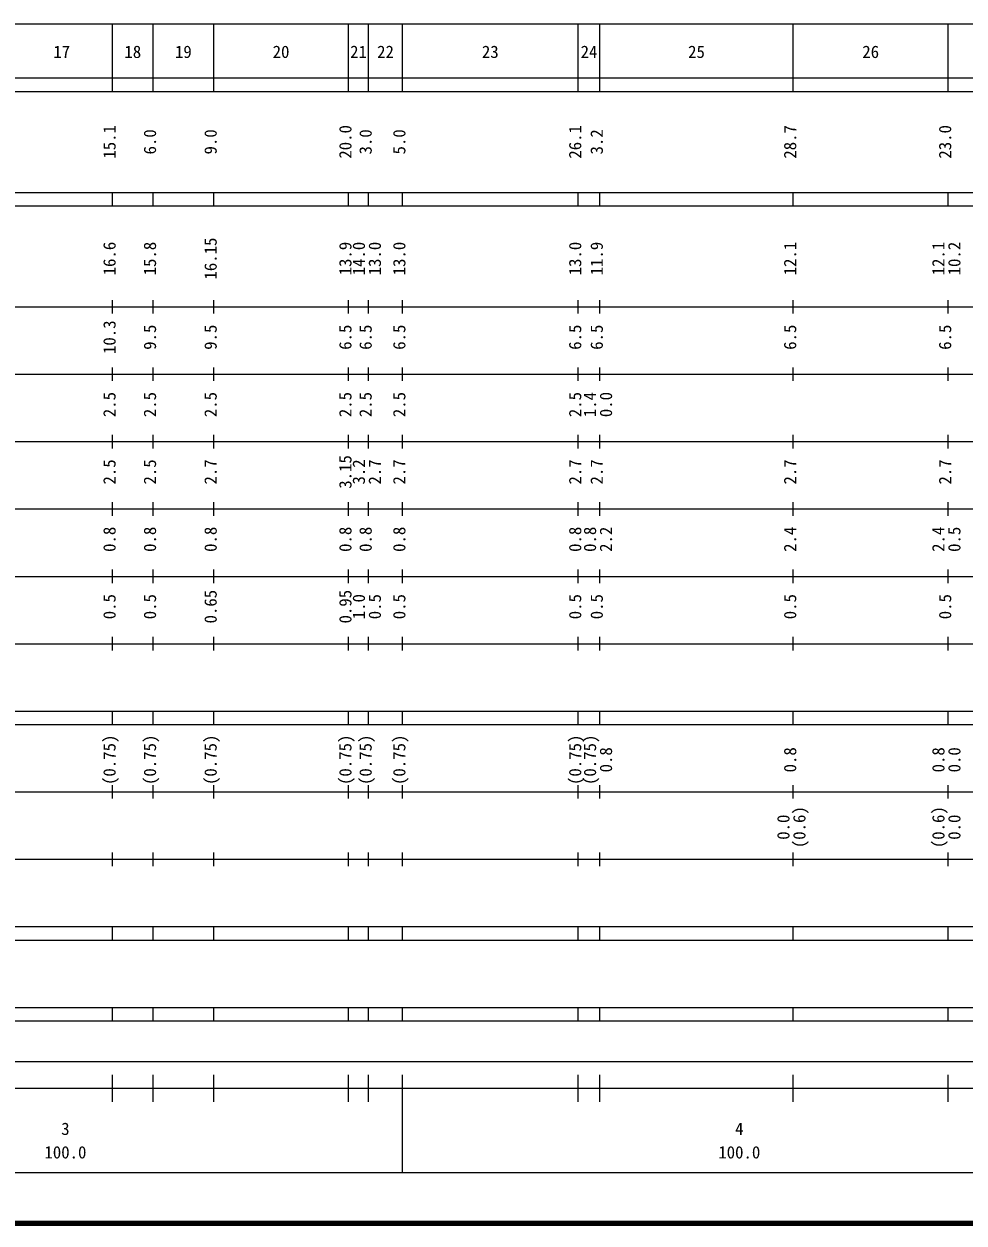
# Model space of a CAD drawing. Units: millimetres on the paper, enlarged 1000 times. Extents: x 40000 to 680000, y 20000 to 380000.
# Drawn here: x 311852 to 451348, y 20000 to 198000 of the extents above; entities that cross this region are included whole.
import ezdxf
from ezdxf.enums import TextEntityAlignment as Align

# ---------------------------------------------------------------- set-up
doc = ezdxf.new("R2010")
doc.units = ezdxf.units.MM
doc.header["$LTSCALE"] = 1000
doc.layers.add('M-TTL', color=2, linetype='Continuous', lineweight=140)
doc.layers.add('M-TTL-BAND', color=7, linetype='Continuous', lineweight=13)
doc.styles.add('ＭＳ ゴシック', font='')
doc.styles.get('ＭＳ ゴシック').set_extended_font_data('MS Gothic')

msp = doc.modelspace()

# ---------------------------------------------------------------- linework, layer by layer
at = {"layer": 'M-TTL'}
msp.add_line((40000, 20000), (680000, 20000), dxfattribs=at)
at = {"layer": 'M-TTL-BAND'}
for p, q in [((68000, 198000), (579000, 198000)), ((325000, 188000), (325000, 198000)), ((331000, 188000), (331000, 198000)), ((340000, 188000), (340000, 198000)), ((360000, 188000), (360000, 198000)), ((363000, 188000), (363000, 198000)), ((368000, 188000), (368000, 198000)), ((394100, 188000), (394100, 198000)), ((397300, 188000), (397300, 198000)), ((426000, 188000), (426000, 198000)), ((449000, 188000), (449000, 198000)), ((40000, 190000), (579000, 190000)), ((40000, 188000), (579000, 188000)), ((40000, 173000), (579000, 173000)), ((325000, 171000), (325000, 173000)), ((331000, 171000), (331000, 173000)), ((340000, 171000), (340000, 173000)), ((360000, 171000), (360000, 173000)), ((363000, 171000), (363000, 173000)), ((368000, 171000), (368000, 173000)), ((394100, 171000), (394100, 173000)), ((397300, 171000), (397300, 173000)), ((426000, 171000), (426000, 173000)), ((449000, 171000), (449000, 173000)), ((40000, 171000), (579000, 171000)), ((325000, 155000), (325000, 157000)), ((331000, 155000), (331000, 157000)), ((340000, 155000), (340000, 157000)), ((360000, 155000), (360000, 157000)), ((363000, 155000), (363000, 157000)), ((368000, 155000), (368000, 157000)), ((394100, 155000), (394100, 157000)), ((397300, 155000), (397300, 157000)), ((426000, 155000), (426000, 157000)), ((449000, 155000), (449000, 157000)), ((40000, 156000), (579000, 156000)), ((46000, 146000), (579000, 146000)), ((325000, 145000), (325000, 147000)), ((331000, 145000), (331000, 147000)), ((340000, 145000), (340000, 147000)), ((360000, 145000), (360000, 147000)), ((363000, 145000), (363000, 147000)), ((368000, 145000), (368000, 147000)), ((394100, 145000), (394100, 147000)), ((397300, 145000), (397300, 147000)), ((426000, 145000), (426000, 147000)), ((449000, 145000), (449000, 147000)), ((52000, 136000), (579000, 136000)), ((325000, 135000), (325000, 137000)), ((331000, 135000), (331000, 137000)), ((340000, 135000), (340000, 137000)), ((360000, 135000), (360000, 137000)), ((363000, 135000), (363000, 137000)), ((368000, 135000), (368000, 137000)), ((394100, 135000), (394100, 137000)), ((397300, 135000), (397300, 137000)), ((426000, 135000), (426000, 137000)), ((449000, 135000), (449000, 137000)), ((325000, 125000), (325000, 127000)), ((331000, 125000), (331000, 127000)), ((340000, 125000), (340000, 127000)), ((360000, 125000), (360000, 127000)), ((363000, 125000), (363000, 127000)), ((368000, 125000), (368000, 127000)), ((394100, 125000), (394100, 127000)), ((397300, 125000), (397300, 127000)), ((426000, 125000), (426000, 127000)), ((449000, 125000), (449000, 127000)), ((46000, 126000), (579000, 126000)), ((52000, 116000), (579000, 116000)), ((325000, 115000), (325000, 117000)), ((331000, 115000), (331000, 117000)), ((340000, 115000), (340000, 117000)), ((360000, 115000), (360000, 117000)), ((363000, 115000), (363000, 117000)), ((368000, 115000), (368000, 117000)), ((394100, 115000), (394100, 117000)), ((397300, 115000), (397300, 117000)), ((426000, 115000), (426000, 117000)), ((449000, 115000), (449000, 117000)), ((325000, 105000), (325000, 107000)), ((331000, 105000), (331000, 107000)), ((340000, 105000), (340000, 107000)), ((360000, 105000), (360000, 107000)), ((363000, 105000), (363000, 107000)), ((368000, 105000), (368000, 107000)), ((394100, 105000), (394100, 107000)), ((397300, 105000), (397300, 107000)), ((426000, 105000), (426000, 107000)), ((449000, 105000), (449000, 107000)), ((46000, 106000), (579000, 106000)), ((40000, 96000), (579000, 96000)), ((325000, 94000), (325000, 96000)), ((331000, 94000), (331000, 96000)), ((340000, 94000), (340000, 96000)), ((360000, 94000), (360000, 96000)), ((363000, 94000), (363000, 96000)), ((368000, 94000), (368000, 96000)), ((394100, 94000), (394100, 96000)), ((397300, 94000), (397300, 96000)), ((426000, 94000), (426000, 96000)), ((449000, 94000), (449000, 96000)), ((40000, 94000), (579000, 94000)), ((49000, 84000), (579000, 84000)), ((325000, 83000), (325000, 85000)), ((331000, 83000), (331000, 85000)), ((340000, 83000), (340000, 85000)), ((360000, 83000), (360000, 85000)), ((363000, 83000), (363000, 85000)), ((368000, 83000), (368000, 85000)), ((394100, 83000), (394100, 85000)), ((397300, 83000), (397300, 85000)), ((426000, 83000), (426000, 85000)), ((449000, 83000), (449000, 85000)), ((325000, 73000), (325000, 75000)), ((331000, 73000), (331000, 75000)), ((340000, 73000), (340000, 75000)), ((360000, 73000), (360000, 75000)), ((363000, 73000), (363000, 75000)), ((368000, 73000), (368000, 75000)), ((394100, 73000), (394100, 75000)), ((397300, 73000), (397300, 75000)), ((426000, 73000), (426000, 75000)), ((449000, 73000), (449000, 75000)), ((40000, 74000), (579000, 74000)), ((40000, 64000), (579000, 64000)), ((325000, 62000), (325000, 64000)), ((331000, 62000), (331000, 64000)), ((340000, 62000), (340000, 64000)), ((360000, 62000), (360000, 64000)), ((363000, 62000), (363000, 64000)), ((368000, 62000), (368000, 64000)), ((394100, 62000), (394100, 64000)), ((397300, 62000), (397300, 64000)), ((426000, 62000), (426000, 64000)), ((449000, 62000), (449000, 64000)), ((40000, 62000), (579000, 62000)), ((40000, 52000), (579000, 52000)), ((325000, 50000), (325000, 52000)), ((331000, 50000), (331000, 52000)), ((340000, 50000), (340000, 52000)), ((360000, 50000), (360000, 52000)), ((363000, 50000), (363000, 52000)), ((368000, 50000), (368000, 52000)), ((394100, 50000), (394100, 52000)), ((397300, 50000), (397300, 52000)), ((426000, 50000), (426000, 52000)), ((449000, 50000), (449000, 52000)), ((40000, 50000), (579000, 50000)), ((71000, 44000), (565000, 44000)), ((325000, 38000), (325000, 42000)), ((331000, 38000), (331000, 42000)), ((340000, 38000), (340000, 42000)), ((360000, 38000), (360000, 42000)), ((363000, 38000), (363000, 42000)), ((368000, 27500), (368000, 42000)), ((394100, 38000), (394100, 42000)), ((397300, 38000), (397300, 42000)), ((426000, 38000), (426000, 42000)), ((449000, 38000), (449000, 42000)), ((40000, 40000), (579000, 40000)), ((68000, 27500), (579000, 27500))]:
    msp.add_line(p, q, dxfattribs=at)

# ---------------------------------------------------------------- texts
at = {"layer": 'M-TTL-BAND', "style": 'ＭＳ ゴシック'}
for s, p in [('17', (317450, 192405)), ('18', (328000, 192405)), ('19', (335500, 192405)), ('20', (350000, 192405)), ('21', (361500, 192405)), ('22', (365500, 192405)), ('23', (381050, 192405)), ('24', (395700, 192405)), ('25', (411650, 192405)), ('26', (437500, 192405)), ('3', (318000, 32523)), ('4', (418000, 32523)), ('100.0', (318000, 29033)), ('100.0', (418000, 29033))]:
    msp.add_text(s, height=1833, dxfattribs=at).set_placement(p, align=Align.BOTTOM_CENTER)
for s, p in [('15.1', (326000, 180500)), ('6.0', (332000, 180500)), ('9.0', (341000, 180500)), ('20.0', (361000, 180500)), ('3.0', (364000, 180500)), ('5.0', (369000, 180500)), ('26.1', (395100, 180500)), ('3.2', (398300, 180500)), ('28.7', (427000, 180500)), ('23.0', (450000, 180500)), ('16.6', (326000, 163174)), ('15.8', (332000, 163174)), ('16.15', (341000, 163174)), ('12.1', (427000, 163174)), ('12.1', (449000, 163174)), ('10.2', (451370, 163174)), ('13.9', (361000, 163174)), ('14.0', (363000, 163174)), ('13.0', (365370, 163174)), ('13.0', (369000, 163174)), ('13.0', (395100, 163174)), ('11.9', (398300, 163174)), ('10.3', (326000, 151500)), ('9.5', (332000, 151500)), ('9.5', (341000, 151500)), ('6.5', (361000, 151500)), ('6.5', (364000, 151500)), ('6.5', (369000, 151500)), ('6.5', (395100, 151500)), ('6.5', (398300, 151500)), ('6.5', (427000, 151500)), ('6.5', (450000, 151500)), ('2.5', (326000, 141500)), ('2.5', (332000, 141500)), ('2.5', (341000, 141500)), ('2.5', (361000, 141500)), ('2.5', (364000, 141500)), ('2.5', (369000, 141500)), ('2.5', (395100, 141500)), ('1.4', (397300, 141500)), ('0.0', (399670, 141500)), ('3.15', (361000, 131500)), ('2.5', (326000, 131500)), ('2.5', (332000, 131500)), ('2.7', (341000, 131500)), ('3.2', (363000, 131500)), ('2.7', (365370, 131500)), ('2.7', (369000, 131500)), ('2.7', (395100, 131500)), ('2.7', (398300, 131500)), ('2.7', (427000, 131500)), ('2.7', (450000, 131500)), ('0.8', (326000, 121500)), ('0.8', (332000, 121500)), ('0.8', (341000, 121500)), ('0.8', (361000, 121500)), ('0.8', (364000, 121500)), ('0.8', (369000, 121500)), ('0.8', (395100, 121500)), ('0.8', (397300, 121500)), ('2.2', (399670, 121500)), ('2.4', (427000, 121500)), ('2.4', (449000, 121500)), ('0.5', (451370, 121500)), ('0.5', (326000, 111500)), ('0.5', (332000, 111500)), ('0.65', (341000, 111500)), ('0.95', (361000, 111500)), ('1.0', (363000, 111500)), ('0.5', (365370, 111500)), ('0.5', (369000, 111500)), ('0.5', (395100, 111500)), ('0.5', (398300, 111500)), ('0.5', (427000, 111500)), ('0.5', (450000, 111500)), ('(0.75)', (326000, 88764)), ('(0.75)', (332000, 88764)), ('(0.75)', (341000, 88764)), ('(0.75)', (361000, 88764)), ('(0.75)', (364000, 88764)), ('(0.75)', (369000, 88764)), ('(0.75)', (395100, 88764)), ('(0.75)', (397300, 88764)), ('0.8', (399670, 88764)), ('0.8', (427000, 88764)), ('0.8', (449000, 88764)), ('0.0', (451370, 88764)), ('0.0', (426000, 78764)), ('(0.6)', (428370, 78764)), ('(0.6)', (449000, 78764)), ('0.0', (451370, 78764))]:
    msp.add_text(s, height=1833, rotation=90, dxfattribs=at).set_placement(p, align=Align.BOTTOM_CENTER)

doc.saveas('drawing.dxf')
